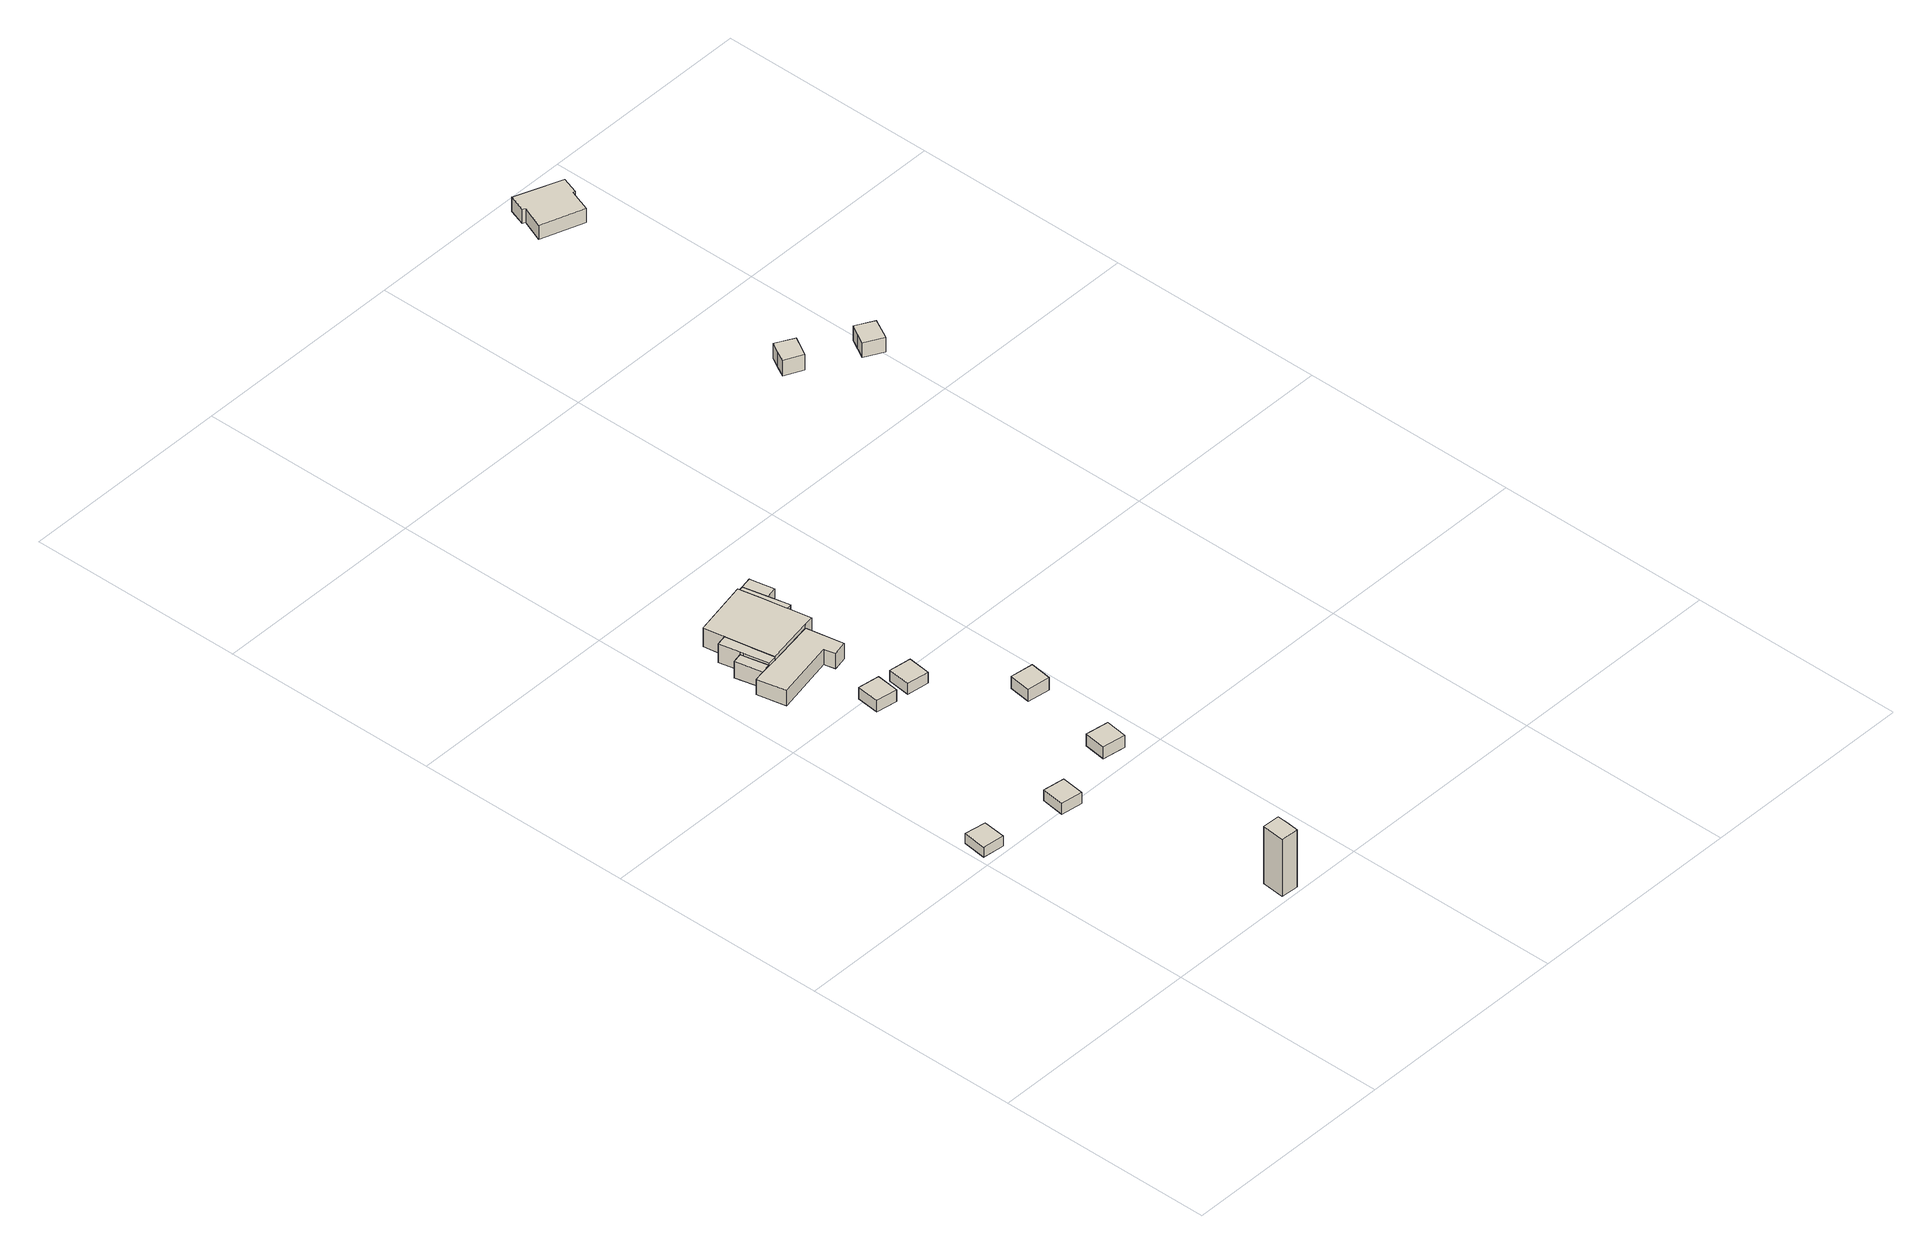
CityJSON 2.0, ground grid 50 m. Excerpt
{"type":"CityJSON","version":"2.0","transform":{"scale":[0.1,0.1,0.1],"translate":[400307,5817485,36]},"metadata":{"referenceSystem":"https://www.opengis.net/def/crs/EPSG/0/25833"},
"CityObjects":{
"building1":{"type":"Building","attributes":{"Gemeindeschluessel":"11000011","BezugspunktDach":"2200","function":"31001_3260","measuredHeight":2.5,"storeysAboveGround":1},"address":[{"country":"Germany","locality":"Berlin","thoroughfareNumber":"125 (286)","thoroughfareName":"Am Tierpark"}],"geometry":[{"type":"Solid","lod":"1","boundaries":[[[[0,1,2,3]],[[4,5,6,7]],[[4,7,3,2]],[[5,4,2,1]],[[6,5,1,0]],[[7,6,0,3]]]]}]},
"building2":{"type":"Building","attributes":{"Gemeindeschluessel":"11000011","BezugspunktDach":"2200","function":"31001_3260","measuredHeight":15.45,"storeysAboveGround":1},"address":[{"country":"Germany","locality":"Berlin","thoroughfareNumber":"125 (271)","thoroughfareName":"Am Tierpark"}],"geometry":[{"type":"Solid","lod":"1","boundaries":[[[[8,9,10,11,12]],[[13,14,15,16,17]],[[13,17,12,11]],[[14,13,11,10]],[[15,14,10,9]],[[16,15,9,8]],[[17,16,8,12]]]]}]},
"building3":{"type":"Building","attributes":{"Gemeindeschluessel":"11000011","BezugspunktDach":"2200","function":"31001_3260","measuredHeight":2.71,"storeysAboveGround":1},"address":[{"country":"Germany","locality":"Berlin","thoroughfareNumber":"125 (287)","thoroughfareName":"Am Tierpark"}],"geometry":[{"type":"Solid","lod":"1","boundaries":[[[[18,19,20,21]],[[22,23,24,25]],[[22,25,21,20]],[[23,22,20,19]],[[24,23,19,18]],[[25,24,18,21]]]]}]},
"building4":{"type":"Building","attributes":{"Gemeindeschluessel":"11000011","BezugspunktDach":"2200","function":"31001_3260","measuredHeight":2.88,"storeysAboveGround":1},"address":[{"country":"Germany","locality":"Berlin","thoroughfareNumber":"125 (291)","thoroughfareName":"Am Tierpark"}],"geometry":[{"type":"Solid","lod":"1","boundaries":[[[[26,27,28,29]],[[30,31,32,33]],[[30,33,29,28]],[[31,30,28,27]],[[32,31,27,26]],[[33,32,26,29]]]]}]},
"building5":{"type":"Building","attributes":{"Gemeindeschluessel":"11000011","function":"31001_3260"},"address":[{"country":"Germany","locality":"Berlin","thoroughfareNumber":"125 (268)","thoroughfareName":"Am Tierpark"}],"children":["building5-1","building5-2","building5-3","building5-4","building5-5","building5-6"]},
"building5-1":{"type":"BuildingPart","attributes":{"BezugspunktDach":"2200","measuredHeight":5.51,"storeysAboveGround":1},"parents":["building5"],"geometry":[{"type":"MultiSurface","lod":"1","boundaries":[[[34,35,36,37,38,39,40,41,42,43,44]],[[45,46,47,48,49,50,51,52,53,54,55]],[[45,55,44,43]],[[56,57,45,43,42]],[[47,58,56,42,41]],[[48,47,41,40]],[[49,48,40,39]],[[50,49,39,38]],[[59,60,50,38,37]],[[61,62,37,36]],[[53,52,36,35],[53,63,64,61,52,65]],[[54,53,35,34]],[[55,54,34,44]],[[46,45,57,56]],[[56,58,47,46]],[[51,50,60,59]],[[52,51,62,61]],[[63,53,65,64]],[[65,52,61,64]]]}]},
"building5-2":{"type":"BuildingPart","attributes":{"BezugspunktDach":"2200","measuredHeight":6.48,"storeysAboveGround":1},"parents":["building5"],"geometry":[{"type":"MultiSurface","lod":"1","boundaries":[[[66,67,68,62,64,63,69]],[[53,65,51,70,71,72,73]],[[53,73,69,63]],[[74,59,51,62,68]],[[75,76,70,68,67]],[[77,75,71,67,66]],[[73,72,66,69]],[[65,53,63,64]],[[52,61,62,51]],[[64,61,52,65]],[[70,51,59,74]],[[71,70,76,75]],[[72,71,75,77]]]}]},
"building5-3":{"type":"BuildingPart","attributes":{"BezugspunktDach":"2200","measuredHeight":4.08,"storeysAboveGround":1},"parents":["building5"],"geometry":[{"type":"MultiSurface","lod":"1","boundaries":[[[58,78,79,80,57]],[[81,82,83,47,45]],[[81,45,57,80]],[[83,82,79,78]],[[47,83,78,58]],[[84,80,79,82,81]],[[45,85,46,56,57,86]],[[58,56,46,47]]]}]},
"building5-4":{"type":"BuildingPart","attributes":{"BezugspunktDach":"2200","measuredHeight":4.09,"storeysAboveGround":1},"parents":["building5"],"geometry":[{"type":"MultiSurface","lod":"1","boundaries":[[[87,88,89,90,91]],[[92,93,94,82,81]],[[92,81,91,90]],[[93,92,90,89]],[[94,93,89,88]],[[82,94,88,87]],[[80,79,87,91]],[[81,82,79,80]]]}]},
"building5-5":{"type":"BuildingPart","attributes":{"BezugspunktDach":"2200","measuredHeight":3.95,"storeysAboveGround":1},"parents":["building5"],"geometry":[{"type":"MultiSurface","lod":"1","boundaries":[[[95,96,97,98,60,99,100]],[[101,50,102,103,104,105,106]],[[101,106,100,99]],[[101,70,74,70,107]],[[102,50,60,98]],[[103,102,98,97]],[[104,103,97,96]],[[105,104,96,95]],[[106,105,95,100]],[[50,108,51,59,60]],[[107,70,74,59,51]],[[99,74,70,101]]]}]},
"building5-6":{"type":"BuildingPart","attributes":{"BezugspunktDach":"2200","measuredHeight":4.1,"storeysAboveGround":1},"parents":["building5"],"geometry":[{"type":"MultiSurface","lod":"1","boundaries":[[[109,76,77,110]],[[72,70,101,111]],[[72,111,110,77]],[[101,99,74,70,76,109]],[[111,101,109,110]],[[70,71,75,76]],[[72,77,75,71]],[[70,74,99,101]]]}]},
"building6":{"type":"Building","attributes":{"Gemeindeschluessel":"11000011","BezugspunktDach":"2200","function":"31001_3260","measuredHeight":3.06,"storeysAboveGround":1},"address":[{"country":"Germany","locality":"Berlin","thoroughfareNumber":"125 (288)","thoroughfareName":"Am Tierpark"}],"geometry":[{"type":"Solid","lod":"1","boundaries":[[[[112,113,114,115]],[[116,117,118,119]],[[116,119,115,114]],[[117,116,114,113]],[[118,117,113,112]],[[119,118,112,115]]]]}]},
"building7":{"type":"Building","attributes":{"Gemeindeschluessel":"11000011","BezugspunktDach":"2200","function":"31001_3260","measuredHeight":2.72,"storeysAboveGround":1},"address":[{"country":"Germany","locality":"Berlin","thoroughfareNumber":"125 (290)","thoroughfareName":"Am Tierpark"}],"geometry":[{"type":"Solid","lod":"1","boundaries":[[[[120,121,122,123]],[[124,125,126,127]],[[124,127,123,122]],[[125,124,122,121]],[[126,125,121,120]],[[127,126,120,123]]]]}]},
"building8":{"type":"Building","attributes":{"Gemeindeschluessel":"11000011","BezugspunktDach":"2200","function":"31001_3260","measuredHeight":3.9,"storeysAboveGround":1},"address":[{"country":"Germany","locality":"Berlin","thoroughfareNumber":"125 (289)","thoroughfareName":"Am Tierpark"}],"geometry":[{"type":"Solid","lod":"1","boundaries":[[[[128,129,130,131]],[[132,133,134,135]],[[132,135,131,130]],[[133,132,130,129]],[[134,133,129,128]],[[135,134,128,131]]]]}]},
"building9":{"type":"Building","attributes":{"Gemeindeschluessel":"11000011","BezugspunktDach":"2200","function":"31001_3260","measuredHeight":4.35,"storeysAboveGround":1},"address":[{"country":"Germany","locality":"Berlin","thoroughfareNumber":"125 (292)","thoroughfareName":"Am Tierpark"}],"geometry":[{"type":"Solid","lod":"1","boundaries":[[[[136,137,138,139,140]],[[141,142,143,144,145]],[[141,145,140,139]],[[142,141,139,138]],[[143,142,138,137]],[[144,143,137,136]],[[145,144,136,140]]]]}]},
"building10":{"type":"Building","attributes":{"Gemeindeschluessel":"11000011","BezugspunktDach":"2200","function":"31001_3260","measuredHeight":4.49,"storeysAboveGround":1},"address":[{"country":"Germany","locality":"Berlin","thoroughfareNumber":"125 (293)","thoroughfareName":"Am Tierpark"}],"geometry":[{"type":"Solid","lod":"1","boundaries":[[[[146,147,148,149,150]],[[151,152,153,154,155]],[[151,155,150,149]],[[152,151,149,148]],[[153,152,148,147]],[[154,153,147,146]],[[155,154,146,150]]]]}]},
"building11":{"type":"Building","attributes":{"Gemeindeschluessel":"11000011","BezugspunktDach":"2200","function":"31001_3260","measuredHeight":3.61,"storeysAboveGround":1},"address":[{"country":"Germany","locality":"Berlin","thoroughfareNumber":"125 (260)","thoroughfareName":"Am Tierpark"}],"geometry":[{"type":"Solid","lod":"1","boundaries":[[[[156,157,158,159,160,161,162,163,164]],[[165,166,167,168,169,170,171,172,173]],[[165,173,164,163]],[[166,165,163,162]],[[167,166,162,161]],[[168,167,161,160]],[[169,168,160,159]],[[170,169,159,158]],[[171,170,158,157]],[[172,171,157,156]],[[173,172,156,164]]]]}]}
},
"vertices":[
[55,507,41],[61,559,41],[12,567,41],[5,513,41],[12,567,16],[61,559,16],[55,507,16],[5,513,16],
[343,6,158],[346,33,158],[348,59,158],[308,61,158],[303,9,158],[308,61,13],[348,59,13],[346,33,13],[343,6,13],[303,9,13],
[251,479,42],[258,532,42],[208,539,42],[201,486,42],[208,539,15],[258,532,15],[251,479,15],[201,486,15],
[241,948,42],[247,1000,42],[198,1007,42],[192,955,42],[198,1007,13],[247,1000,13],[241,948,13],[192,955,13],
[121,1285,62],[122,1285,62],[133,1221,62],[142,1173,62],[251,1192,62],[274,1196,62],[265,1246,62],[263,1256,62],[253,1310,62],[243,1360,62],[113,1333,62],[243,1360,14],[253,1310,14],[263,1256,14],[265,1246,14],[274,1196,14],[251,1192,14],[142,1173,14],[133,1221,14],[122,1285,14],[121,1285,14],[113,1333,14],[253,1310,54],[243,1360,54],[263,1256,54],[142,1173,53],[251,1192,53],[133,1221,61],[142,1173,61],[122,1285,61],[132,1229,61],[132,1229,14],
[108,1232,61],[109,1225,61],[121,1170,61],[97,1280,61],[121,1170,14],[109,1225,14],[108,1232,14],[97,1280,14],[121,1170,53],[109,1225,55],[121,1170,55],[108,1232,55],
[283,1259,54],[272,1307,54],[260,1363,54],[260,1363,14],[272,1307,14],[283,1259,14],[260,1363,41],[248,1335,14],[243,1360,30],
[272,1307,55],[297,1312,55],[287,1364,55],[286,1368,55],[260,1363,55],[286,1368,14],[287,1364,14],[297,1312,14],
[89,1096,53],[228,1124,53],[234,1099,53],[267,1106,53],[98,1166,53],[75,1162,53],[98,1166,14],[267,1106,14],[234,1099,14],[228,1124,14],[89,1096,14],[75,1162,14],[139,1173,14],[216,1186,14],
[98,1166,55],[84,1227,55],[84,1227,14],
[430,528,45],[437,578,45],[384,586,45],[377,536,45],[384,586,15],[437,578,15],[430,528,15],[377,536,15],
[321,938,41],[327,990,41],[276,997,41],[270,945,41],[276,997,14],[327,990,14],[321,938,14],[270,945,14],
[459,749,47],[466,799,47],[414,806,47],[407,756,47],[414,806,16],[466,799,16],[459,749,16],[407,756,16],
[855,1732,54],[880,1777,54],[839,1800,54],[826,1776,54],[813,1752,54],[826,1776,15],[839,1800,15],[880,1777,15],[855,1732,15],[813,1752,15],
[998,1651,52],[1023,1698,52],[982,1721,52],[969,1697,52],[956,1674,52],[969,1697,15],[982,1721,15],[1023,1698,15],[998,1651,15],[956,1674,15],
[909,2344,42],[927,2395,42],[932,2393,42],[945,2432,42],[845,2470,42],[838,2473,42],[824,2434,42],[831,2431,42],[810,2379,42],[831,2431,6],[824,2434,6],[838,2473,6],[845,2470,6],[945,2432,6],[932,2393,6],[927,2395,6],[909,2344,6],[810,2379,6]
]}
